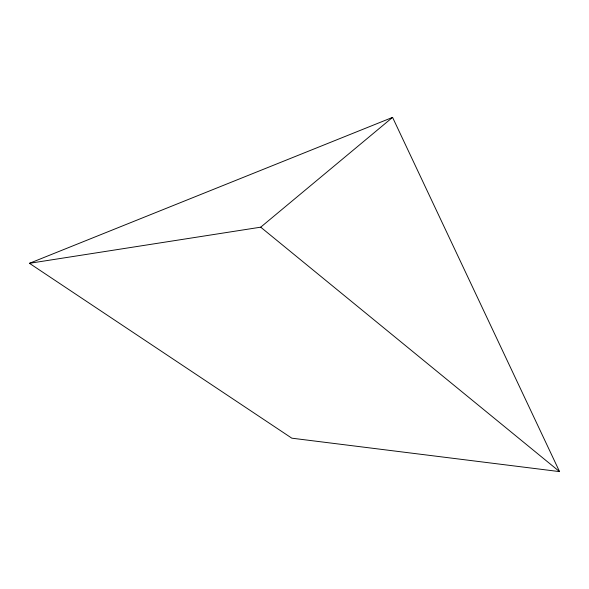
<?xml version="1.0" encoding="UTF-8"?>
<svg xmlns="http://www.w3.org/2000/svg" width="589" height="589" viewBox="0 0 589 589"><rect width="100%" height="100%" fill="white"/><g stroke="black" fill="none" stroke-linecap="round" stroke-linejoin="round"><path stroke-width="0.88" d="M29.45 263.312L260.706 227.177L392.576 117.388L559.55 471.612L291.82 438.179L29.45 263.312L392.576 117.388M260.706 227.177L559.55 471.612"/></g></svg>
